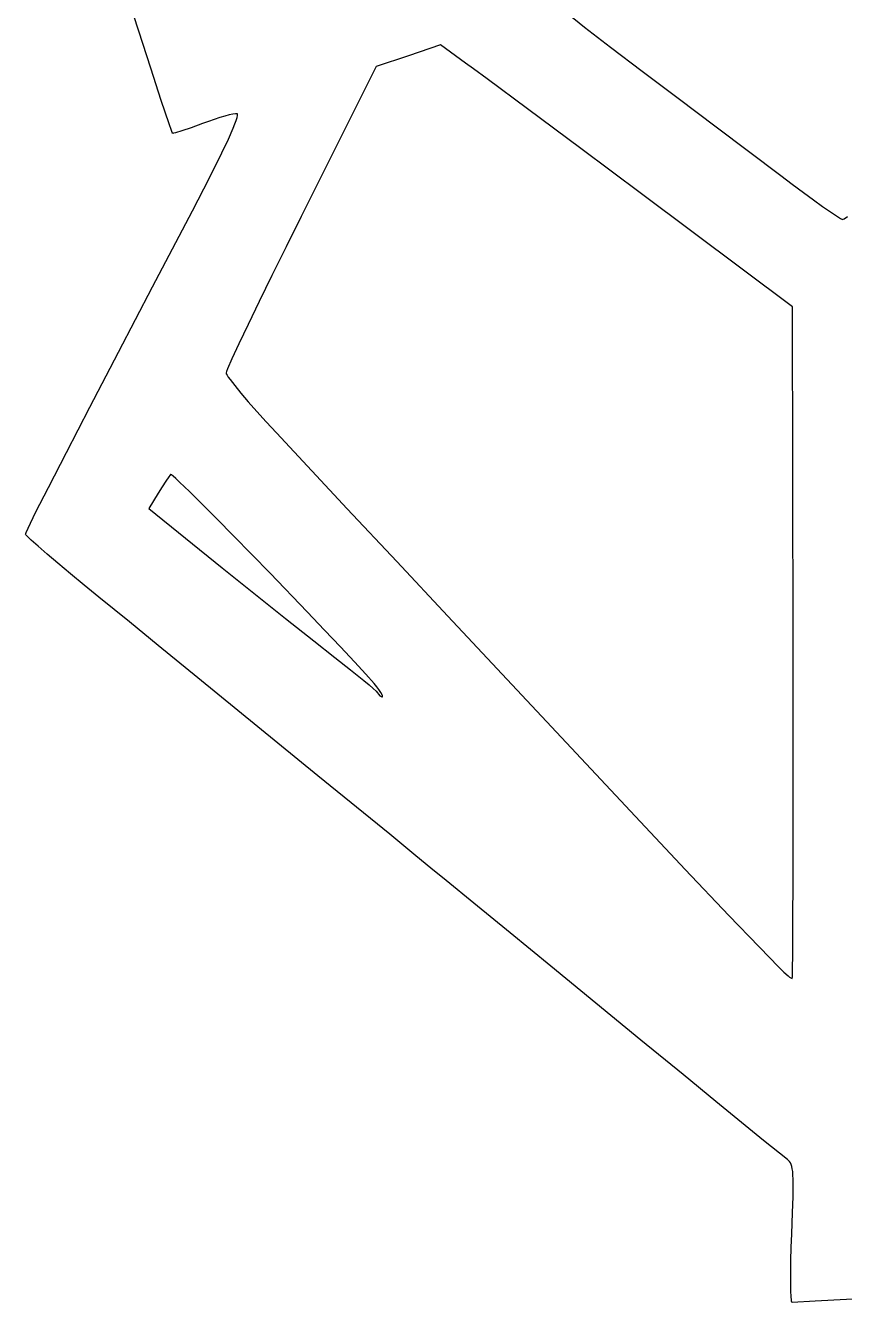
# Model space of a CAD drawing. Extents: x 41 to 5723, y -4869 to 395.
# Drawn here: x 1337 to 2607, y -4869 to -2888 of the extents above; entities that cross this region are included whole.
import ezdxf

# ---------------------------------------------------------------- set-up
doc = ezdxf.new("R2010")
doc.units = 0

msp = doc.modelspace()

# ---------------------------------------------------------------- linework, layer by layer
at = {"layer": 'Layer 1'}
for p, q in [((1512.653039, -2896.224321), (1494.271739, -2838.474618)), ((2176.47097, -2868.25844), (2203.973159, -2890.024539)), ((2203.973159, -2890.024539), (2244.249769, -2921.216418)), ((1531.220373, -2953.818972), (1512.653039, -2896.224321)), ((1980.802942, -2917.4743), (1931.193642, -2934.6722)), ((2019.167542, -2945.917), (1980.802942, -2917.4743)), ((2244.249769, -2921.216418), (2293.022, -2958.48545)), ((1880.922842, -2951.2087), (1764.505842, -3184.0417)), ((1931.193642, -2934.6722), (1880.922842, -2951.2087)), ((2031.882495, -2955.049662), (2019.167542, -2945.917)), ((1547.710316, -3004.196999), (1531.220373, -2953.818972)), ((2052.922542, -2970.484217), (2031.882495, -2955.049662)), ((2115.575042, -3016.941412), (2052.922542, -2970.484217)), ((2293.022, -2958.48545), (2349.028902, -3000.364058)), ((1559.859441, -3040.296832), (1547.710316, -3004.196999)), ((2349.028902, -3000.364058), (2408.198412, -3044.971212)), ((1638.193141, -3030.611434), (1629.751801, -3033.373532)), ((1645.936854, -3028.267912), (1638.193141, -3030.611434)), ((1652.750393, -3026.420483), (1645.936854, -3028.267912)), ((1658.401214, -3025.146662), (1652.750393, -3026.420483)), ((1662.656772, -3024.523962), (1658.401214, -3025.146662)), ((1664.188656, -3024.481007), (1662.656772, -3024.523962)), ((1663.827264, -3034.985397), (1665.204598, -3030.649498)), ((1665.28452, -3024.6299), (1664.188656, -3024.481007)), ((1665.204598, -3030.649498), (1665.908524, -3027.474404)), ((1665.695411, -3024.900998), (1665.28452, -3024.6299)), ((1665.936133, -3025.465933), (1665.695411, -3024.900998)), ((1665.908524, -3027.474404), (1666.00705, -3026.323977)), ((1666.00705, -3026.323977), (1665.936133, -3025.465933)), ((2198.319292, -3078.653402), (2115.575042, -3016.941412)), ((1563.598875, -3050.785685), (1559.859441, -3040.296832)), ((1594.239814, -3046.220268), (1579.62572, -3051.170866)), ((1611.70642, -3039.8434), (1594.239814, -3046.220268)), ((1620.845379, -3036.476693), (1611.70642, -3039.8434)), ((1629.751801, -3033.373532), (1620.845379, -3036.476693)), ((1651.64197, -3063.820725), (1659.063994, -3047.116347)), ((1659.063994, -3047.116347), (1661.779427, -3040.476285)), ((1661.779427, -3040.476285), (1663.827264, -3034.985397)), ((2408.198412, -3044.971212), (2507.996, -3120.54245)), ((1564.761029, -3053.753666), (1563.598875, -3050.785685)), ((1565.40432, -3055.0569), (1564.761029, -3053.753666)), ((1566.579974, -3054.972939), (1565.40432, -3055.0569)), ((1569.476451, -3054.261106), (1566.579974, -3054.972939)), ((1579.62572, -3051.170866), (1569.476451, -3054.261106)), ((1641.584446, -3085.052), (1651.64197, -3063.820725)), ((1628.914676, -3110.763641), (1641.584446, -3085.052)), ((2292.349542, -3148.985), (2198.319292, -3078.653402)), ((1613.655916, -3140.909118), (1628.914676, -3110.763641)), ((2507.996, -3120.54245), (2526.034943, -3134.077778)), ((1595.83142, -3175.4419), (1613.655916, -3140.909118)), ((2526.505542, -3324.271), (2292.349542, -3148.985)), ((2526.034943, -3134.077778), (2543.166963, -3146.721695)), ((2543.166963, -3146.721695), (2558.981232, -3158.202899)), ((2558.981232, -3158.202899), (2573.066925, -3168.250087)), ((2573.066925, -3168.250087), (2585.013215, -3176.591959)), ((1534.202178, -3293.053459), (1595.83142, -3175.4419)), ((1764.505842, -3184.0417), (1741.08221, -3231.098261)), ((2585.013215, -3176.591959), (2594.409275, -3182.957211)), ((2594.409275, -3182.957211), (2600.844279, -3187.074542)), ((2600.844279, -3187.074542), (2602.823001, -3188.205455)), ((2602.823001, -3188.205455), (2603.9074, -3188.67265)), ((2603.9074, -3188.67265), (2604.948196, -3188.35258)), ((2604.948196, -3188.35258), (2606.559694, -3187.414331)), ((2606.559694, -3187.414331), (2611.359145, -3183.815073)), ((1741.08221, -3231.098261), (1719.247595, -3275.364247)), ((1719.247595, -3275.364247), (1699.474848, -3315.847491)), ((1481.192547, -3394.518745), (1534.202178, -3293.053459)), ((1699.474848, -3315.847491), (1682.236817, -3351.555825)), ((2527.167, -3845.5), (2526.505542, -3324.271)), ((1682.236817, -3351.555825), (1668.006352, -3381.497081)), ((1668.006352, -3381.497081), (1657.256301, -3404.679091)), ((1436.678505, -3480.062546), (1481.192547, -3394.518745)), ((1657.256301, -3404.679091), (1650.459515, -3420.109686)), ((1648.691361, -3424.608151), (1648.088842, -3426.7967)), ((1648.088842, -3426.7967), (1648.493049, -3428.207304)), ((1650.459515, -3420.109686), (1648.691361, -3424.608151)), ((1648.493049, -3428.207304), (1649.679184, -3430.42309)), ((1649.679184, -3430.42309), (1651.607523, -3433.396581)), ((1651.607523, -3433.396581), (1654.238337, -3437.0803)), ((1654.238337, -3437.0803), (1661.448489, -3446.38851)), ((1661.448489, -3446.38851), (1670.991829, -3457.967897)), ((1670.991829, -3457.967897), (1682.550546, -3471.438642)), ((1400.536033, -3549.909652), (1436.678505, -3480.062546)), ((1682.550546, -3471.438642), (1695.806828, -3486.420921)), ((1695.806828, -3486.420921), (1710.442864, -3502.534914)), ((1710.442864, -3502.534914), (1726.140842, -3519.4008)), ((1726.140842, -3519.4008), (1836.025454, -3637.305525)), ((1372.641108, -3604.284852), (1400.536033, -3549.909652)), ((1562.104, -3584.22395), (1560.845679, -3585.69156)), ((1562.471997, -3584.232862), (1562.104, -3584.22395)), ((1563.257195, -3584.684696), (1562.471997, -3584.232862)), ((1566.027169, -3586.863359), (1563.257195, -3584.684696)), ((1352.869712, -3643.412934), (1372.641108, -3604.284852)), ((1548.895497, -3603.57162), (1542.9217, -3613.32815)), ((1554.497226, -3594.807286), (1548.895497, -3603.57162)), ((1559.106767, -3588.027335), (1554.497226, -3594.807286)), ((1560.845679, -3585.69156), (1559.106767, -3588.027335)), ((1570.309884, -3590.652386), (1566.027169, -3586.863359)), ((1576.001302, -3595.944226), (1570.309884, -3590.652386)), ((1591.194087, -3610.606142), (1576.001302, -3595.944226)), ((1542.9217, -3613.32815), (1528.3696, -3637.14065)), ((1610.773213, -3629.988692), (1591.194087, -3610.606142)), ((1341.097823, -3667.518687), (1352.869712, -3643.412934)), ((1528.3696, -3637.14065), (1642.1406, -3729.08335)), ((1633.906368, -3653.231466), (1610.773213, -3629.988692)), ((1836.025454, -3637.305525), (1912.640853, -3719.202291)), ((1659.761242, -3679.474053), (1633.906368, -3653.231466)), ((1337.20142, -3676.8269), (1337.443976, -3675.874823)), ((1337.788757, -3677.802771), (1337.20142, -3676.8269)), ((1337.443976, -3675.874823), (1338.172937, -3674.008437)), ((1339.512657, -3679.703974), (1337.788757, -3677.802771)), ((1338.172937, -3674.008437), (1341.097823, -3667.518687)), ((1346.141475, -3686.076961), (1339.512657, -3679.703974)), ((1716.3069, -3737.517012), (1659.761242, -3679.474053)), ((1356.63053, -3695.535033), (1346.141475, -3686.076961)), ((1370.522483, -3707.667362), (1356.63053, -3695.535033)), ((1387.359989, -3722.063122), (1370.522483, -3707.667362)), ((1406.685709, -3738.311483), (1387.359989, -3722.063122)), ((1912.640853, -3719.202291), (1992.046842, -3803.8278)), ((1428.0423, -3756.001618), (1406.685709, -3738.311483)), ((1642.1406, -3729.08335), (1690.912877, -3768.27475)), ((1773.751695, -3797.234277), (1716.3069, -3737.517012)), ((1450.97242, -3774.7227), (1428.0423, -3756.001618)), ((1498.111493, -3812.953134), (1450.97242, -3774.7227)), ((1690.912877, -3768.27475), (1740.119263, -3807.46615)), ((1800.730491, -3825.569744), (1773.751695, -3797.234277)), ((1542.832183, -3849.385125), (1498.111493, -3812.953134)), ((1740.119263, -3807.46615), (1783.992567, -3842.19265)), ((1992.046842, -3803.8278), (2267.533858, -4098.176597)), ((1783.992567, -3842.19265), (1816.7656, -3867.98935)), ((1825.437138, -3851.742552), (1800.730491, -3825.569744)), ((1604.43042, -3899.7387), (1542.832183, -3849.385125)), ((1847.039323, -3874.892288), (1825.437138, -3851.742552)), ((2527.425141, -4047.668034), (2527.166762, -3845.4998)), ((2527.166762, -3845.4998), (2527.167, -3845.5)), ((1816.7656, -3867.98935), (1841.239544, -3887.171628)), ((1864.704736, -3894.158541), (1847.039323, -3874.892288)), ((1790.30042, -4051.8737), (1604.43042, -3899.7387)), ((1841.239544, -3887.171628), (1861.74475, -3903.87345)), ((1877.601065, -3908.680899), (1864.704736, -3894.158541)), ((1861.74475, -3903.87345), (1869.888955, -3910.751582)), ((1869.888955, -3910.751582), (1876.296831, -3916.358472)), ((1876.296831, -3916.358472), (1880.720329, -3920.477075)), ((1882.000727, -3913.894239), (1877.601065, -3908.680899)), ((1880.720329, -3920.477075), (1882.9114, -3922.89035)), ((1884.896, -3917.59895), (1882.000727, -3913.894239)), ((1887.95502, -3922.249583), (1884.89578, -3917.59873)), ((1884.89578, -3917.59873), (1884.896, -3917.59895)), ((1890.022075, -3926.032282), (1887.95502, -3922.249583)), ((1882.9114, -3922.89035), (1884.606384, -3925.319141)), ((1884.606384, -3925.319141), (1886.549416, -3927.437874)), ((1886.549416, -3927.437874), (1888.49245, -3928.93649)), ((1888.49245, -3928.93649), (1889.386454, -3929.35636)), ((1889.386454, -3929.35636), (1890.18744, -3929.50493)), ((1890.606017, -3927.481802), (1890.022075, -3926.032282)), ((1890.18744, -3929.50493), (1890.505895, -3929.443887)), ((1890.505895, -3929.443887), (1890.719706, -3929.264635)), ((1890.848896, -3928.574756), (1890.606017, -3927.481802)), ((1890.719706, -3929.264635), (1890.848896, -3928.574756)), ((1901.755733, -4142.41085), (1790.30042, -4051.8737)), ((2527.249441, -4213.187425), (2527.425141, -4047.668034)), ((2267.533858, -4098.176597), (2360.175512, -4196.82681)), ((1942.476709, -4175.680119), (1901.755733, -4142.41085)), ((1965.58642, -4194.7487), (1942.476709, -4175.680119)), ((1989.512881, -4214.240927), (1965.58642, -4194.7487)), ((2360.175512, -4196.82681), (2427.865217, -4268.501925)), ((2032.476733, -4249.484137), (1989.512881, -4214.240927)), ((2527.018189, -4276.874673), (2527.249441, -4213.187425)), ((2088.462928, -4295.39338), (2032.476733, -4249.484137)), ((2427.865217, -4268.501925), (2474.439938, -4317.232712)), ((2526.701672, -4325.004753), (2527.018189, -4276.874673)), ((2151.45642, -4346.8837), (2088.462928, -4295.39338)), ((2474.439938, -4317.232712), (2491.00823, -4334.253598)), ((2491.00823, -4334.253598), (2503.736639, -4347.049941)), ((2526.307639, -4355.446013), (2526.701672, -4325.004753)), ((2291.354445, -4461.729537), (2151.45642, -4346.8837)), ((2503.736639, -4347.049941), (2513.104784, -4356.125586)), ((2513.104784, -4356.125586), (2519.592285, -4361.98438)), ((2526.083976, -4363.367194), (2526.307639, -4355.446013)), ((2519.592285, -4361.98438), (2521.905677, -4363.86491)), ((2521.905677, -4363.86491), (2523.678765, -4365.130169)), ((2523.678765, -4365.130169), (2524.971502, -4365.843139)), ((2524.971502, -4365.843139), (2525.843842, -4366.0668)), ((2525.843842, -4366.0668), (2526.083976, -4363.367194)), ((2356.652792, -4515.338767), (2291.354445, -4461.729537)), ((2407.44042, -4557.2277), (2356.652792, -4515.338767)), ((2447.127945, -4589.608161), (2407.44042, -4557.2277)), ((2481.358412, -4617.337721), (2447.127945, -4589.608161)), ((2518.56542, -4647.186), (2481.358412, -4617.337721)), ((2520.318381, -4648.616626), (2518.56542, -4647.186)), ((2521.861083, -4650.259455), (2520.318381, -4648.616626)), ((2523.200309, -4652.233666), (2521.861083, -4650.259455)), ((2524.342843, -4654.658436), (2523.200309, -4652.233666)), ((2525.295465, -4657.652943), (2524.342843, -4654.658436)), ((2526.064959, -4661.336364), (2525.295465, -4657.652943)), ((2526.658107, -4665.827878), (2526.064959, -4661.336364)), ((2527.081692, -4671.246662), (2526.658107, -4665.827878)), ((2527.342497, -4677.711895), (2527.081692, -4671.246662)), ((2527.216051, -4704.578058), (2527.447303, -4685.342753)), ((2527.447303, -4685.342753), (2527.342497, -4677.711895)), ((2526.442197, -4729.905999), (2527.216051, -4704.578058)), ((2525.18, -4762.28), (2526.442197, -4729.905999)), ((2524.34029, -4783.566852), (2525.180032, -4762.27866)), ((2525.180032, -4762.27866), (2525.18, -4762.28)), ((2523.795105, -4803.475257), (2524.34029, -4783.566852)), ((2523.528971, -4821.554295), (2523.795105, -4803.475257)), ((2523.526388, -4837.354385), (2523.528971, -4821.554295)), ((2523.771851, -4850.425947), (2523.526388, -4837.354385)), ((2524.249858, -4860.319401), (2523.771851, -4850.425947)), ((2524.57122, -4863.933843), (2524.249858, -4860.319401)), ((2524.944905, -4866.585165), (2524.57122, -4863.933843)), ((2525.368974, -4868.21717), (2524.944905, -4866.585165)), ((2525.599297, -4868.633367), (2525.368974, -4868.21717)), ((2525.84149, -4868.77366), (2525.599297, -4868.633367)), ((2561.618326, -4867.023121), (2525.84149, -4868.77366)), ((2648.965678, -4862.334778), (2561.618326, -4867.023121))]:
    msp.add_line(p, q, dxfattribs=at)

doc.saveas('drawing.dxf')
